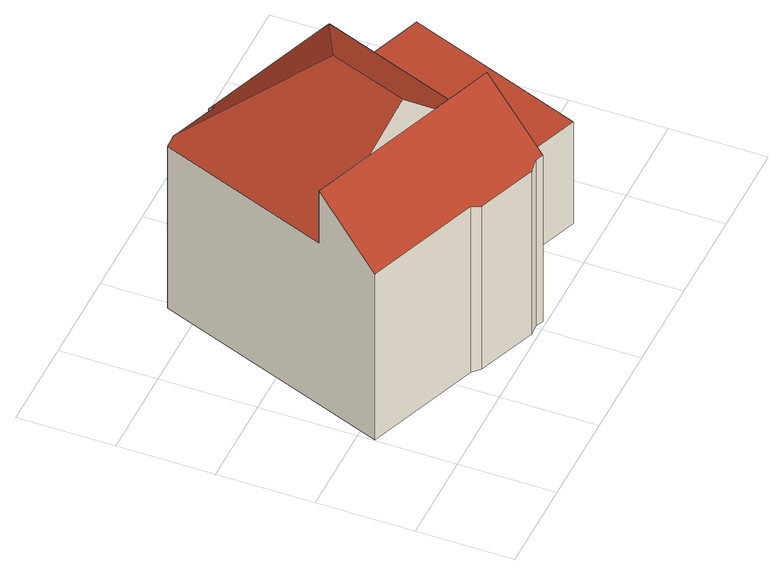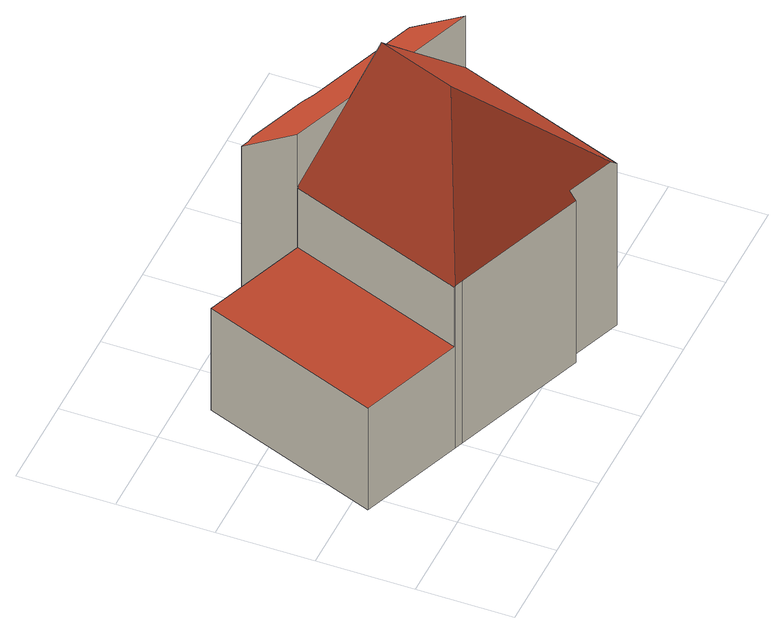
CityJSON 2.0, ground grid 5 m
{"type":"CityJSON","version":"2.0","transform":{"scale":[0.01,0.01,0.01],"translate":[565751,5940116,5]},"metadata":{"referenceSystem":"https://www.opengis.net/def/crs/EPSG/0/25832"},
"CityObjects":{
"building1":{"type":"Building","attributes":{"Gemeindeschluessel":"02400407","Geometrietyp2DReferenz":"3000","function":"31001_1010","roofType":"3200","measuredHeight":15.29,"storeysAboveGround":2},"address":[{"country":"Germany","locality":"Hamburg","thoroughfareNumber":"32","thoroughfareName":"Inselstraße"}],"geometry":[{"type":"Solid","lod":"2","boundaries":[[[[0,1,2,3,4,5,6,7,8,9]],[[10,11,12,13,14,9]],[[15,16,17,18,12,11]],[[19,20,21,22,15,11,10,8]],[[23,24,25,26]],[[0,9,14]],[[7,19,8]],[[6,5,27,28]],[[5,4,29,27]],[[4,3,30,29]],[[3,2,31,30]],[[2,1,32,31]],[[18,17,33,34]],[[17,16,35,33]],[[16,15,36,35]],[[22,21,25,24]],[[23,26,37,38]],[[28,27,29,30,31,32,39,34,33,35,36,38,37,40]],[[37,26,25,21,20,40]],[[36,15,22,24,23,38]],[[8,10,9]],[[39,13,12,18,34]],[[40,20,19,7,6,28]],[[32,1,0,14,13,39]]]],"semantics":{"surfaces":[{"type":"RoofSurface"},{"type":"WallSurface"},{"type":"GroundSurface"}],"values":[[0,0,0,0,0,1,1,1,1,1,1,1,1,1,1,1,1,2,1,1,1,1,1,1]]}}]}
},
"vertices":[
[131,750,1406],[6,415,1110],[604,190,1110],[647,150,1092],[959,33,1092],[1016,36,1110],[1059,20,1110],[1184,354,1406],[860,476,1406],[455,628,1406],[657,552,1608],[811,964,1608],[506,1636,1122],[468,1650,1085],[131,750,1085],[1533,1292,1086],[1489,1309,1086],[778,1577,1085],[764,1539,1122],[1184,354,1084],[1185,359,1084],[1190,357,1080],[1538,1290,1080],[2084,1086,710],[1538,1290,710],[1190,357,710],[1733,152,710],[1016,36,79],[1059,20,79],[959,33,79],[647,150,79],[604,190,79],[6,415,79],[778,1577,79],[764,1539,79],[1489,1309,79],[1533,1292,79],[1733,152,79],[2084,1086,79],[468,1650,79],[1185,359,79]
]}
